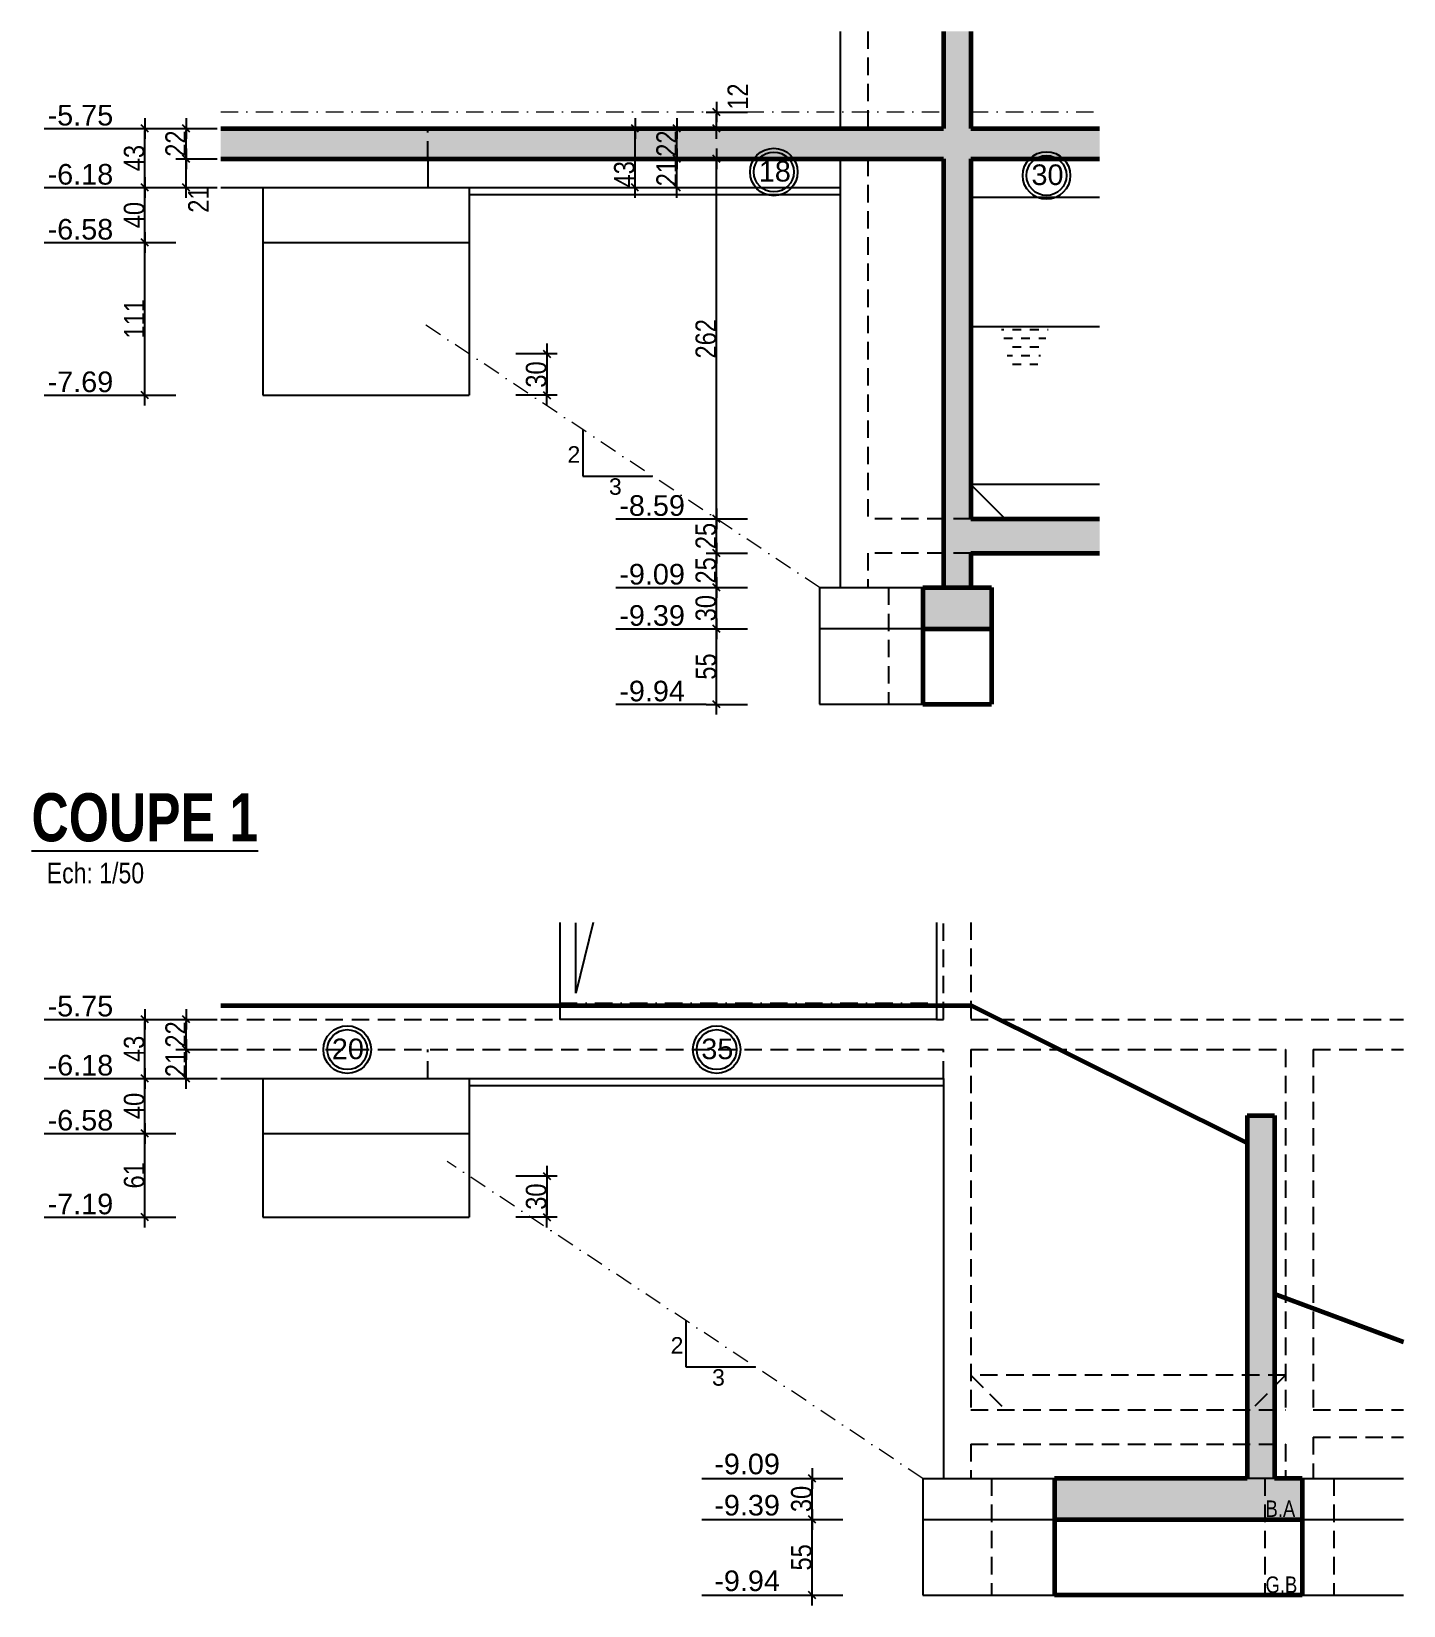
# Model space of a CAD drawing. Header units: centimetres. Extents: x 16433 to 114398, y -50094 to -12305.
# Drawn here: x 32351 to 33349, y -38707 to -37562 of the extents above; entities that cross this region are included whole.
import ezdxf
from ezdxf.enums import TextEntityAlignment as Align

# ---------------------------------------------------------------- set-up
doc = ezdxf.new("R2010")
doc.units = ezdxf.units.CM
doc.header["$LTSCALE"] = 0.5
doc.linetypes.add('CACHEX2', pattern=[19.05, 12.7, -6.35])
doc.linetypes.add('TIRETPTX2', pattern=[50.8, 25.4, -12.7, 0, -12.7])
doc.layers.get('DEFPOINTS').update_dxf_attribs({"linetype": 'CONTINUOUS'})
for name, color, linetype in [('01_cote_gen', 4, 'CONTINUOUS'), ('01_linteaux', 2, 'CONTINUOUS'), ('01_poch_murs', 253, 'CONTINUOUS'), ('01_texte', 230, 'CONTINUOUS'), ('AA_COTES', 2, 'CONTINUOUS')]:
    doc.layers.add(name, color=color, linetype=linetype)
doc.layers.add('01_murs_coup', color=5, linetype='CONTINUOUS', lineweight=60)
doc.layers.add('01_tram_axes', color=2, linetype='TIRETPTX2', lineweight=9)
doc.styles.add('ARIAL', font='arial.ttf')
doc.styles.add('impact', font='impact.ttf')
doc.styles.add('MATTE_TXT', font='arial.ttf')
doc.styles.add('STYLE2', font='ARIALN.TTF')
doc.dimstyles.new('JB50', dxfattribs={"dimscale": 0.1, "dimtxt": 150, "dimasz": 15, "dimexe": 0.1, "dimexo": 0.1, "dimgap": 0.09, "dimtad": 1, "dimdec": 1, "dimdsep": 46, "dimtxsty": 'STYLE2', "dimblk1": 'BOND_G', "dimblk2": 'BOND_D', "dimsah": 1, "dimcen": 1.5, "dimdle": 0.01, "dimse1": 1, "dimse2": 1, "dimclrd": 4, "dimclre": 2, "dimclrt": 6, "dimazin": 2, "dimtfac": 2.333333, "dimtdec": 1, "dimtix": 1, "dimtmove": 2, "dimatfit": 3, "dimldrblk": 'BOND_G', "dimfxl": 1, "dimtolj": 1, "dimtzin": 0, "dimarcsym": 0})

# ---------------------------------------------------------------- blocks, each defined once
blk = doc.blocks.new('BOND_G')
at = {"layer": 'AA_COTES', "color": 0}
for p, q in [((0, -5), (0, 15)), ((5, 0), (-5, 0)), ((1.77, 1.77), (-1.77, -1.77))]:
    blk.add_line(p, q, dxfattribs=at)
blk = doc.blocks.new('BOND_D')
at = {"layer": 'AA_COTES', "color": 0}
for p, q in [((5, 0), (-5, 0)), ((-1.77, -1.77), (1.77, 1.77)), ((0, 5), (0, -15))]:
    blk.add_line(p, q, dxfattribs=at)
blk = doc.blocks.new('*D3997')
at = {"layer": '01_cote_gen', "color": 4, "lineweight": -2, "transparency": 16777216}
blk.add_line((32918.4, -38698.2), (32918.4, -38646.2), dxfattribs=at)
at = {"layer": 'DEFPOINTS', "color": 0}
for p in [(32918.4, -38644.7), (33163.8, -38644.7), (33163.8, -38699.7)]:
    blk.add_point(p, dxfattribs=at)
at = {"layer": '01_cote_gen', "color": 4, "lineweight": -2, "transparency": 16777216, "xscale": 1.5, "yscale": 1.5, "zscale": 1.5}
for name, p, rotation in [('BOND_D', (32918.4, -38644.7), 90), ('BOND_G', (32918.4, -38699.7), 270)]:
    blk.add_blockref(name, p, dxfattribs=dict(at, rotation=rotation))
at = {"layer": '01_cote_gen', "color": 6, "transparency": 16777216, "insert": (32910.7, -38672.2), "char_height": 15, "attachment_point": 5, "rotation": 90, "style": 'STYLE2'}
blk.add_mtext('\\A1;55', dxfattribs=at)
blk = doc.blocks.new('*D3998')
at = {"layer": '01_cote_gen', "color": 4, "lineweight": -2, "transparency": 16777216}
blk.add_line((32918.4, -38643.2), (32918.4, -38616.2), dxfattribs=at)
at = {"layer": 'DEFPOINTS', "color": 0}
for p in [(32918.4, -38614.7), (33048.9, -38614.7), (32940.9, -38644.7)]:
    blk.add_point(p, dxfattribs=at)
at = {"layer": '01_cote_gen', "color": 4, "lineweight": -2, "transparency": 16777216, "xscale": 1.5, "yscale": 1.5, "zscale": 1.5}
for name, p, rotation in [('BOND_D', (32918.4, -38614.7), 90), ('BOND_G', (32918.4, -38644.7), 270)]:
    blk.add_blockref(name, p, dxfattribs=dict(at, rotation=rotation))
at = {"layer": '01_cote_gen', "color": 6, "transparency": 16777216, "insert": (32910.7, -38629.7), "char_height": 15, "attachment_point": 5, "rotation": 90, "style": 'STYLE2'}
blk.add_mtext('\\A1;30', dxfattribs=at)
blk = doc.blocks.new('*D3999')
at = {"layer": '01_cote_gen', "color": 4, "lineweight": -2, "transparency": 16777216}
blk.add_line((32463, -38301.2), (32463, -38282.2), dxfattribs=at)
at = {"layer": 'DEFPOINTS', "color": 0}
for p in [(32463, -38280.7), (32488.2, -38280.7), (32488.2, -38302.7)]:
    blk.add_point(p, dxfattribs=at)
at = {"layer": '01_cote_gen', "color": 4, "lineweight": -2, "transparency": 16777216, "xscale": 1.5, "yscale": 1.5, "zscale": 1.5}
for name, p, rotation in [('BOND_D', (32463, -38280.7), 90), ('BOND_G', (32463, -38302.7), 270)]:
    blk.add_blockref(name, p, dxfattribs=dict(at, rotation=rotation))
at = {"layer": '01_cote_gen', "color": 6, "transparency": 16777216, "insert": (32455.4, -38291.7), "char_height": 15, "attachment_point": 5, "rotation": 90, "style": 'STYLE2'}
blk.add_mtext('\\A1;22', dxfattribs=at)
blk = doc.blocks.new('*D4000')
at = {"layer": '01_cote_gen', "color": 4, "lineweight": -2, "transparency": 16777216}
blk.add_line((32463, -38322.2), (32463, -38304.2), dxfattribs=at)
at = {"layer": 'DEFPOINTS', "color": 0}
for p in [(32463, -38302.7), (32494.7, -38302.7), (32494.7, -38323.7)]:
    blk.add_point(p, dxfattribs=at)
at = {"layer": '01_cote_gen', "color": 4, "lineweight": -2, "transparency": 16777216, "xscale": 1.5, "yscale": 1.5, "zscale": 1.5}
for name, p, rotation in [('BOND_D', (32463, -38302.7), 90), ('BOND_G', (32463, -38323.7), 270)]:
    blk.add_blockref(name, p, dxfattribs=dict(at, rotation=rotation))
at = {"layer": '01_cote_gen', "color": 6, "transparency": 16777216, "insert": (32455.4, -38313.2), "char_height": 15, "attachment_point": 5, "rotation": 90, "style": 'STYLE2'}
blk.add_mtext('\\A1;21', dxfattribs=at)
blk = doc.blocks.new('*D4001')
at = {"layer": '01_cote_gen', "color": 4, "lineweight": -2, "transparency": 16777216}
blk.add_line((32433, -38322.2), (32433, -38282.2), dxfattribs=at)
at = {"layer": 'DEFPOINTS', "color": 0}
for p in [(32433, -38280.7), (32508.4, -38280.7), (32503.6, -38323.7)]:
    blk.add_point(p, dxfattribs=at)
at = {"layer": '01_cote_gen', "color": 4, "lineweight": -2, "transparency": 16777216, "xscale": 1.5, "yscale": 1.5, "zscale": 1.5}
for name, p, rotation in [('BOND_D', (32433, -38280.7), 90), ('BOND_G', (32433, -38323.7), 270)]:
    blk.add_blockref(name, p, dxfattribs=dict(at, rotation=rotation))
at = {"layer": '01_cote_gen', "color": 6, "transparency": 16777216, "insert": (32425.3, -38302.2), "char_height": 15, "attachment_point": 5, "rotation": 90, "style": 'STYLE2'}
blk.add_mtext('\\A1;43', dxfattribs=at)
blk = doc.blocks.new('*D4002')
at = {"layer": '01_cote_gen', "color": 4, "lineweight": -2, "transparency": 16777216}
blk.add_line((32433, -38362.2), (32433, -38325.2), dxfattribs=at)
at = {"layer": 'DEFPOINTS', "color": 0}
for p in [(32433, -38323.7), (32540.1, -38323.7), (32531.1, -38363.7)]:
    blk.add_point(p, dxfattribs=at)
at = {"layer": '01_cote_gen', "color": 4, "lineweight": -2, "transparency": 16777216, "xscale": 1.5, "yscale": 1.5, "zscale": 1.5}
for name, p, rotation in [('BOND_D', (32433, -38323.7), 90), ('BOND_G', (32433, -38363.7), 270)]:
    blk.add_blockref(name, p, dxfattribs=dict(at, rotation=rotation))
at = {"layer": '01_cote_gen', "color": 6, "transparency": 16777216, "insert": (32425.3, -38343.7), "char_height": 15, "attachment_point": 5, "rotation": 90, "style": 'STYLE2'}
blk.add_mtext('\\A1;40', dxfattribs=at)
blk = doc.blocks.new('*D4003')
at = {"layer": '01_cote_gen', "color": 4, "lineweight": -2, "transparency": 16777216}
blk.add_line((32463, -37653), (32463, -37634), dxfattribs=at)
at = {"layer": 'DEFPOINTS', "color": 0}
for p in [(32463, -37632.5), (32488.2, -37632.5), (32488.2, -37654.5)]:
    blk.add_point(p, dxfattribs=at)
at = {"layer": '01_cote_gen', "color": 4, "lineweight": -2, "transparency": 16777216, "xscale": 1.5, "yscale": 1.5, "zscale": 1.5}
for name, p, rotation in [('BOND_D', (32463, -37632.5), 90), ('BOND_G', (32463, -37654.5), 270)]:
    blk.add_blockref(name, p, dxfattribs=dict(at, rotation=rotation))
at = {"layer": '01_cote_gen', "color": 6, "transparency": 16777216, "insert": (32455.4, -37643.5), "char_height": 15, "attachment_point": 5, "rotation": 90, "style": 'STYLE2'}
blk.add_mtext('\\A1;22', dxfattribs=at)
blk = doc.blocks.new('*D4004')
at = {"layer": '01_cote_gen', "color": 4, "lineweight": -2, "transparency": 16777216}
blk.add_line((32463, -37674), (32463, -37656), dxfattribs=at)
at = {"layer": 'DEFPOINTS', "color": 0}
for p in [(32463, -37654.5), (32494.7, -37654.5), (32494.7, -37675.5)]:
    blk.add_point(p, dxfattribs=at)
at = {"layer": '01_cote_gen', "color": 4, "lineweight": -2, "transparency": 16777216, "xscale": 1.5, "yscale": 1.5, "zscale": 1.5}
for name, p, rotation in [('BOND_D', (32463, -37654.5), 90), ('BOND_G', (32463, -37675.5), 270)]:
    blk.add_blockref(name, p, dxfattribs=dict(at, rotation=rotation))
at = {"layer": '01_cote_gen', "color": 6, "transparency": 16777216, "insert": (32472, -37684.2), "char_height": 15, "attachment_point": 5, "rotation": 90, "style": 'STYLE2'}
blk.add_mtext('\\A1;21', dxfattribs=at)
blk = doc.blocks.new('*D4005')
at = {"layer": '01_cote_gen', "color": 4, "lineweight": -2, "transparency": 16777216}
blk.add_line((32433, -37674), (32433, -37634), dxfattribs=at)
at = {"layer": 'DEFPOINTS', "color": 0}
for p in [(32433, -37632.5), (32508.4, -37632.5), (32503.6, -37675.5)]:
    blk.add_point(p, dxfattribs=at)
at = {"layer": '01_cote_gen', "color": 4, "lineweight": -2, "transparency": 16777216, "xscale": 1.5, "yscale": 1.5, "zscale": 1.5}
for name, p, rotation in [('BOND_D', (32433, -37632.5), 90), ('BOND_G', (32433, -37675.5), 270)]:
    blk.add_blockref(name, p, dxfattribs=dict(at, rotation=rotation))
at = {"layer": '01_cote_gen', "color": 6, "transparency": 16777216, "insert": (32425.3, -37654), "char_height": 15, "attachment_point": 5, "rotation": 90, "style": 'STYLE2'}
blk.add_mtext('\\A1;43', dxfattribs=at)
blk = doc.blocks.new('*D4006')
at = {"layer": '01_cote_gen', "color": 4, "lineweight": -2, "transparency": 16777216}
blk.add_line((32433, -37714), (32433, -37677), dxfattribs=at)
at = {"layer": 'DEFPOINTS', "color": 0}
for p in [(32433, -37675.5), (32540.1, -37675.5), (32531.1, -37715.5)]:
    blk.add_point(p, dxfattribs=at)
at = {"layer": '01_cote_gen', "color": 4, "lineweight": -2, "transparency": 16777216, "xscale": 1.5, "yscale": 1.5, "zscale": 1.5}
for name, p, rotation in [('BOND_D', (32433, -37675.5), 90), ('BOND_G', (32433, -37715.5), 270)]:
    blk.add_blockref(name, p, dxfattribs=dict(at, rotation=rotation))
at = {"layer": '01_cote_gen', "color": 6, "transparency": 16777216, "insert": (32425.3, -37695.5), "char_height": 15, "attachment_point": 5, "rotation": 90, "style": 'STYLE2'}
blk.add_mtext('\\A1;40', dxfattribs=at)
blk = doc.blocks.new('*D4007')
at = {"layer": '01_cote_gen', "color": 4, "lineweight": -2, "transparency": 16777216}
blk.add_line((32848.9, -37965), (32848.9, -37943), dxfattribs=at)
at = {"layer": 'DEFPOINTS', "color": 0}
for p in [(32848.9, -37941.5), (32871.4, -37941.5), (32871.4, -37966.5)]:
    blk.add_point(p, dxfattribs=at)
at = {"layer": '01_cote_gen', "color": 4, "lineweight": -2, "transparency": 16777216, "xscale": 1.5, "yscale": 1.5, "zscale": 1.5}
for name, p, rotation in [('BOND_D', (32848.9, -37941.5), 90), ('BOND_G', (32848.9, -37966.5), 270)]:
    blk.add_blockref(name, p, dxfattribs=dict(at, rotation=rotation))
at = {"layer": '01_cote_gen', "color": 6, "transparency": 16777216, "insert": (32841.2, -37954), "char_height": 15, "attachment_point": 5, "rotation": 90, "style": 'STYLE2'}
blk.add_mtext('\\A1;25', dxfattribs=at)
blk = doc.blocks.new('*D4008')
at = {"layer": '01_cote_gen', "color": 4, "lineweight": -2, "transparency": 16777216}
blk.add_line((32848.9, -37940), (32848.9, -37918), dxfattribs=at)
at = {"layer": 'DEFPOINTS', "color": 0}
for p in [(32848.9, -37916.5), (32863, -37916.5), (32863, -37941.5)]:
    blk.add_point(p, dxfattribs=at)
at = {"layer": '01_cote_gen', "color": 4, "lineweight": -2, "transparency": 16777216, "xscale": 1.5, "yscale": 1.5, "zscale": 1.5}
for name, p, rotation in [('BOND_D', (32848.9, -37916.5), 90), ('BOND_G', (32848.9, -37941.5), 270)]:
    blk.add_blockref(name, p, dxfattribs=dict(at, rotation=rotation))
at = {"layer": '01_cote_gen', "color": 6, "transparency": 16777216, "insert": (32841.2, -37929), "char_height": 15, "attachment_point": 5, "rotation": 90, "style": 'STYLE2'}
blk.add_mtext('\\A1;25', dxfattribs=at)
blk = doc.blocks.new('*D4009')
at = {"layer": '01_cote_gen', "color": 4, "lineweight": -2, "transparency": 16777216}
blk.add_line((32848.9, -37915), (32848.9, -37656), dxfattribs=at)
at = {"layer": 'DEFPOINTS', "color": 0}
for p in [(32848.9, -37654.5), (32976.4, -37654.5), (32871.4, -37916.5)]:
    blk.add_point(p, dxfattribs=at)
at = {"layer": '01_cote_gen', "color": 4, "lineweight": -2, "transparency": 16777216, "xscale": 1.5, "yscale": 1.5, "zscale": 1.5}
for name, p, rotation in [('BOND_D', (32848.9, -37654.5), 90), ('BOND_G', (32848.9, -37916.5), 270)]:
    blk.add_blockref(name, p, dxfattribs=dict(at, rotation=rotation))
at = {"layer": '01_cote_gen', "color": 6, "transparency": 16777216, "insert": (32841.2, -37785.5), "char_height": 15, "attachment_point": 5, "rotation": 90, "style": 'STYLE2'}
blk.add_mtext('\\A1;262', dxfattribs=at)
blk = doc.blocks.new('*D4010')
at = {"layer": '01_cote_gen', "color": 4, "lineweight": -2, "transparency": 16777216}
blk.add_line((32848.9, -37631), (32848.9, -37622), dxfattribs=at)
at = {"layer": 'DEFPOINTS', "color": 0}
for p in [(32848.9, -37620.5), (32874.5, -37620.5), (32871.4, -37632.5)]:
    blk.add_point(p, dxfattribs=at)
at = {"layer": '01_cote_gen', "color": 4, "lineweight": -2, "transparency": 16777216, "xscale": 1.5, "yscale": 1.5, "zscale": 1.5}
for name, p, rotation in [('BOND_D', (32848.9, -37620.5), 90), ('BOND_G', (32848.9, -37632.5), 270)]:
    blk.add_blockref(name, p, dxfattribs=dict(at, rotation=rotation))
at = {"layer": '01_cote_gen', "color": 6, "transparency": 16777216, "insert": (32864.4, -37609.3), "char_height": 15, "attachment_point": 5, "rotation": 90, "style": 'STYLE2'}
blk.add_mtext('\\A1;12', dxfattribs=at)
blk = doc.blocks.new('*D4011')
at = {"layer": '01_cote_gen', "color": 4, "lineweight": -2, "transparency": 16777216}
blk.add_line((32789.6, -37674), (32789.6, -37634), dxfattribs=at)
at = {"layer": 'DEFPOINTS', "color": 0}
for p in [(32789.6, -37632.5), (32792.2, -37632.5), (32792.2, -37675.5)]:
    blk.add_point(p, dxfattribs=at)
at = {"layer": '01_cote_gen', "color": 4, "lineweight": -2, "transparency": 16777216, "xscale": 1.5, "yscale": 1.5, "zscale": 1.5}
for name, p, rotation in [('BOND_D', (32789.6, -37632.5), 90), ('BOND_G', (32789.6, -37675.5), 270)]:
    blk.add_blockref(name, p, dxfattribs=dict(at, rotation=rotation))
at = {"layer": '01_cote_gen', "color": 6, "transparency": 16777216, "insert": (32781.9, -37665.8), "char_height": 15, "attachment_point": 5, "rotation": 90, "style": 'STYLE2'}
blk.add_mtext('\\A1;43', dxfattribs=at)
blk = doc.blocks.new('*D4012')
at = {"layer": '01_cote_gen', "color": 4, "lineweight": -2, "transparency": 16777216}
blk.add_line((32820.1, -37674), (32820.1, -37656), dxfattribs=at)
at = {"layer": 'DEFPOINTS', "color": 0}
for p in [(32820.1, -37654.5), (32841.6, -37654.5), (32841.6, -37675.5)]:
    blk.add_point(p, dxfattribs=at)
at = {"layer": '01_cote_gen', "color": 4, "lineweight": -2, "transparency": 16777216, "xscale": 1.5, "yscale": 1.5, "zscale": 1.5}
for name, p, rotation in [('BOND_D', (32820.1, -37654.5), 90), ('BOND_G', (32820.1, -37675.5), 270)]:
    blk.add_blockref(name, p, dxfattribs=dict(at, rotation=rotation))
at = {"layer": '01_cote_gen', "color": 6, "transparency": 16777216, "insert": (32812.6, -37665), "char_height": 15, "attachment_point": 5, "rotation": 90, "style": 'STYLE2'}
blk.add_mtext('\\A1;21', dxfattribs=at)
blk = doc.blocks.new('*D4013')
at = {"layer": '01_cote_gen', "color": 4, "lineweight": -2, "transparency": 16777216}
blk.add_line((32820.1, -37653), (32820.1, -37634), dxfattribs=at)
at = {"layer": 'DEFPOINTS', "color": 0}
for p in [(32820.1, -37632.5), (32827.6, -37632.5), (32827.6, -37654.5)]:
    blk.add_point(p, dxfattribs=at)
at = {"layer": '01_cote_gen', "color": 4, "lineweight": -2, "transparency": 16777216, "xscale": 1.5, "yscale": 1.5, "zscale": 1.5}
for name, p, rotation in [('BOND_D', (32820.1, -37632.5), 90), ('BOND_G', (32820.1, -37654.5), 270)]:
    blk.add_blockref(name, p, dxfattribs=dict(at, rotation=rotation))
at = {"layer": '01_cote_gen', "color": 6, "transparency": 16777216, "insert": (32812.6, -37643.5), "char_height": 15, "attachment_point": 5, "rotation": 90, "style": 'STYLE2'}
blk.add_mtext('\\A1;22', dxfattribs=at)
blk = doc.blocks.new('*D4014')
at = {"layer": '01_cote_gen', "color": 4, "lineweight": -2, "transparency": 16777216}
blk.add_line((32848.9, -38050), (32848.9, -37998), dxfattribs=at)
at = {"layer": 'DEFPOINTS', "color": 0}
for p in [(32848.9, -37996.5), (32864.9, -37996.5), (32864.9, -38051.5)]:
    blk.add_point(p, dxfattribs=at)
at = {"layer": '01_cote_gen', "color": 4, "lineweight": -2, "transparency": 16777216, "xscale": 1.5, "yscale": 1.5, "zscale": 1.5}
for name, p, rotation in [('BOND_D', (32848.9, -37996.5), 90), ('BOND_G', (32848.9, -38051.5), 270)]:
    blk.add_blockref(name, p, dxfattribs=dict(at, rotation=rotation))
at = {"layer": '01_cote_gen', "color": 6, "transparency": 16777216, "insert": (32841.3, -38024), "char_height": 15, "attachment_point": 5, "rotation": 90, "style": 'STYLE2'}
blk.add_mtext('\\A1;55', dxfattribs=at)
blk = doc.blocks.new('*D4015')
at = {"layer": '01_cote_gen', "color": 4, "lineweight": -2, "transparency": 16777216}
blk.add_line((32848.9, -37995), (32848.9, -37968), dxfattribs=at)
at = {"layer": 'DEFPOINTS', "color": 0}
for p in [(32848.9, -37966.5), (32871.4, -37966.5), (32871.4, -37996.5)]:
    blk.add_point(p, dxfattribs=at)
at = {"layer": '01_cote_gen', "color": 4, "lineweight": -2, "transparency": 16777216, "xscale": 1.5, "yscale": 1.5, "zscale": 1.5}
for name, p, rotation in [('BOND_D', (32848.9, -37966.5), 90), ('BOND_G', (32848.9, -37996.5), 270)]:
    blk.add_blockref(name, p, dxfattribs=dict(at, rotation=rotation))
at = {"layer": '01_cote_gen', "color": 6, "transparency": 16777216, "insert": (32841.2, -37981.5), "char_height": 15, "attachment_point": 5, "rotation": 90, "style": 'STYLE2'}
blk.add_mtext('\\A1;30', dxfattribs=at)
blk = doc.blocks.new('*D4023')
at = {"layer": '01_cote_gen', "color": 4, "lineweight": -2, "transparency": 16777216}
blk.add_line((32433, -37825), (32433, -37717), dxfattribs=at)
at = {"layer": 'DEFPOINTS', "color": 0}
for p in [(32433, -37715.5), (32455.5, -37715.5), (32488.2, -37826.5)]:
    blk.add_point(p, dxfattribs=at)
at = {"layer": '01_cote_gen', "color": 4, "lineweight": -2, "transparency": 16777216, "xscale": 1.5, "yscale": 1.5, "zscale": 1.5}
for name, p, rotation in [('BOND_D', (32433, -37715.5), 90), ('BOND_G', (32433, -37826.5), 270)]:
    blk.add_blockref(name, p, dxfattribs=dict(at, rotation=rotation))
at = {"layer": '01_cote_gen', "color": 6, "transparency": 16777216, "insert": (32425.4, -37771), "char_height": 15, "attachment_point": 5, "rotation": 90, "style": 'STYLE2'}
blk.add_mtext('\\A1;111', dxfattribs=at)
blk = doc.blocks.new('*D4024')
at = {"layer": '01_cote_gen', "color": 4, "lineweight": -2, "transparency": 16777216}
blk.add_line((32725.5, -37798), (32725.5, -37825), dxfattribs=at)
at = {"layer": 'DEFPOINTS', "color": 0}
for p in [(32668.9, -37796.5), (32668.9, -37826.5), (32725.5, -37826.5)]:
    blk.add_point(p, dxfattribs=at)
at = {"layer": '01_cote_gen', "color": 4, "lineweight": -2, "transparency": 16777216, "xscale": 1.5, "yscale": 1.5, "zscale": 1.5}
for name, p, rotation in [('BOND_G', (32725.5, -37796.5), 90), ('BOND_D', (32725.5, -37826.5), 270)]:
    blk.add_blockref(name, p, dxfattribs=dict(at, rotation=rotation))
at = {"layer": '01_cote_gen', "color": 6, "transparency": 16777216, "insert": (32717.8, -37811.5), "char_height": 15, "attachment_point": 5, "rotation": 90, "style": 'STYLE2'}
blk.add_mtext('\\A1;30', dxfattribs=at)
blk = doc.blocks.new('*D4025')
at = {"layer": '01_cote_gen', "color": 4, "lineweight": -2, "transparency": 16777216}
blk.add_line((32725.5, -38396.2), (32725.5, -38423.2), dxfattribs=at)
at = {"layer": 'DEFPOINTS', "color": 0}
for p in [(32668.9, -38394.7), (32668.9, -38424.7), (32725.5, -38424.7)]:
    blk.add_point(p, dxfattribs=at)
at = {"layer": '01_cote_gen', "color": 4, "lineweight": -2, "transparency": 16777216, "xscale": 1.5, "yscale": 1.5, "zscale": 1.5}
for name, p, rotation in [('BOND_G', (32725.5, -38394.7), 90), ('BOND_D', (32725.5, -38424.7), 270)]:
    blk.add_blockref(name, p, dxfattribs=dict(at, rotation=rotation))
at = {"layer": '01_cote_gen', "color": 6, "transparency": 16777216, "insert": (32717.8, -38409.7), "char_height": 15, "attachment_point": 5, "rotation": 90, "style": 'STYLE2'}
blk.add_mtext('\\A1;30', dxfattribs=at)
blk = doc.blocks.new('*D4026')
at = {"layer": '01_cote_gen', "color": 4, "lineweight": -2, "transparency": 16777216}
blk.add_line((32433, -38423.2), (32433, -38365.2), dxfattribs=at)
at = {"layer": 'DEFPOINTS', "color": 0}
for p in [(32433, -38363.7), (32518.9, -38363.7), (32518.9, -38424.7)]:
    blk.add_point(p, dxfattribs=at)
at = {"layer": '01_cote_gen', "color": 4, "lineweight": -2, "transparency": 16777216, "xscale": 1.5, "yscale": 1.5, "zscale": 1.5}
for name, p, rotation in [('BOND_D', (32433, -38363.7), 90), ('BOND_G', (32433, -38424.7), 270)]:
    blk.add_blockref(name, p, dxfattribs=dict(at, rotation=rotation))
at = {"layer": '01_cote_gen', "color": 6, "transparency": 16777216, "insert": (32425.3, -38394.2), "char_height": 15, "attachment_point": 5, "rotation": 90, "style": 'STYLE2'}
blk.add_mtext('\\A1;61', dxfattribs=at)

msp = doc.modelspace()

# ---------------------------------------------------------------- hatches: boundary and pattern name
at = {"layer": '01_linteaux'}
h = msp.add_hatch(dxfattribs=at)
h.set_pattern_fill('DASH', color=256, scale=2)
h.set_pattern_definition([(0, (-5384.995, -20513.0265), (6.35, 6.35), [6.35, -6.35])])
h.paths.add_polyline_path([(33090.921, -37776.47), (33055.833, -37776.47), (33061.682, -37804.612), (33082.524, -37804.612)])
at = {"layer": '01_poch_murs', "ltscale": 2}
h = msp.add_hatch(color=256, dxfattribs=at)
h.dxf.hatch_style = 1
h.paths.add_polyline_path([(33048.944, -37966.47), (32998.944, -37966.47), (32998.944, -37996.47), (33048.944, -37996.47)])
h.paths.add_polyline_path([(33127.588, -37941.47), (33127.588, -37632.47), (33033.944, -37632.47), (33033.944, -37561.893), (33013.944, -37561.893), (33013.944, -37632.47), (32488.231, -37632.47), (32488.231, -37654.47), (33013.944, -37654.47), (33013.944, -37966.47), (33033.944, -37966.47), (33033.944, -37941.47)])
h.paths.add_polyline_path([(33127.588, -37916.47), (33127.588, -37654.47), (33033.944, -37654.47), (33033.944, -37916.47)])
h = msp.add_hatch(color=256, dxfattribs=at)
h.dxf.hatch_style = 1
h.paths.add_polyline_path([(33274.911, -38614.726), (33254.911, -38614.726), (33254.911, -38350.726), (33234.911, -38350.726), (33234.911, -38614.726), (33094.911, -38614.726), (33094.911, -38644.726), (33274.911, -38644.726)])

# ---------------------------------------------------------------- linework, layer by layer
at = {"layer": '01_linteaux'}
for p, q in [((32938.911, -37561.893), (32938.911, -37632.47)), ((32638.911, -37654.47), (32638.911, -37675.47)), ((32938.911, -37654.47), (32938.911, -37966.47)), ((32488.231, -37675.47), (32518.911, -37675.47)), ((32518.911, -37675.47), (32518.911, -37826.47)), ((32518.911, -37675.47), (32668.911, -37675.47)), ((32668.911, -37675.47), (32938.911, -37675.47)), ((32668.911, -37675.47), (32668.911, -37715.47)), ((32668.911, -37680.47), (32938.911, -37680.47)), ((33033.944, -37682.47), (33127.588, -37682.47)), ((32518.911, -37715.47), (32668.911, -37715.47)), ((32668.911, -37715.47), (32668.911, -37826.47)), ((33033.944, -37776.47), (33127.588, -37776.47)), ((33082.524, -37804.612), (33082.524, -37804.612)), ((32518.911, -37826.47), (32668.911, -37826.47)), ((33033.944, -37891.47), (33058.944, -37916.47)), ((33127.588, -37891.47), (33033.944, -37891.47)), ((32923.911, -37966.47), (32923.911, -38051.47)), ((32923.911, -37966.47), (32998.944, -37966.47)), ((32998.944, -37996.47), (32923.911, -37996.47)), ((32923.911, -38051.47), (32998.944, -38051.47)), ((32734.911, -38210.149), (32734.911, -38280.726)), ((33008.911, -38210.149), (33008.911, -38280.726)), ((33008.911, -38280.726), (32734.911, -38280.726)), ((32488.231, -38323.726), (32518.911, -38323.726)), ((32518.911, -38323.726), (32518.911, -38424.703)), ((32518.911, -38323.726), (32668.911, -38323.726)), ((32668.911, -38323.726), (33013.944, -38323.726)), ((32668.911, -38323.726), (32668.911, -38424.703)), ((32668.911, -38328.726), (33013.944, -38328.726)), ((33013.944, -38323.726), (33013.944, -38614.726)), ((32518.911, -38363.726), (32668.911, -38363.726)), ((32518.911, -38424.703), (32668.911, -38424.703)), ((32998.944, -38614.726), (33048.944, -38614.726)), ((32998.944, -38614.726), (32998.944, -38699.726)), ((33048.944, -38614.726), (33094.911, -38614.726)), ((33254.911, -38614.726), (33234.911, -38614.726)), ((33274.911, -38614.726), (33297.911, -38614.726)), ((33297.911, -38614.726), (33348.707, -38614.726)), ((32998.944, -38644.726), (33048.944, -38644.726)), ((33048.944, -38644.726), (33094.911, -38644.726)), ((33274.911, -38644.726), (33297.911, -38644.726)), ((33297.911, -38644.726), (33348.707, -38644.726)), ((32998.944, -38699.726), (33048.944, -38699.726)), ((33048.944, -38699.726), (33094.911, -38699.726)), ((33274.911, -38699.726), (33297.911, -38699.726)), ((33297.911, -38699.726), (33348.707, -38699.726))]:
    msp.add_line(p, q, dxfattribs=at)
at = {"layer": '01_linteaux', "linetype": 'CACHEX2', "ltscale": 2}
for p, q in [((32958.911, -37561.893), (32958.911, -37632.47)), ((32638.911, -37654.47), (32638.911, -37632.47)), ((32958.911, -37654.47), (32958.911, -37916.47)), ((33033.944, -37916.47), (32958.911, -37916.47)), ((32958.911, -37941.47), (32958.911, -37966.47)), ((33033.944, -37941.47), (32958.911, -37941.47)), ((32973.911, -37966.47), (32973.911, -38051.47)), ((33013.944, -38280.726), (33013.944, -38210.149)), ((33033.944, -38210.149), (33033.944, -38280.726)), ((32488.231, -38280.726), (32734.911, -38280.726)), ((33008.911, -38280.726), (33013.944, -38280.726)), ((33033.944, -38280.726), (33348.707, -38280.726)), ((32488.231, -38302.726), (33013.944, -38302.726)), ((32638.911, -38323.726), (32638.911, -38302.726)), ((33013.944, -38323.726), (33013.944, -38302.726)), ((33033.944, -38302.726), (33262.911, -38302.726)), ((33033.944, -38302.726), (33033.944, -38564.726)), ((33262.911, -38302.726), (33262.911, -38564.726)), ((33282.911, -38302.726), (33348.707, -38302.726)), ((33282.911, -38302.726), (33282.911, -38564.726)), ((33033.944, -38539.726), (33058.944, -38564.726)), ((33262.911, -38539.726), (33033.944, -38539.726)), ((33262.911, -38539.726), (33237.911, -38564.726)), ((33033.944, -38564.726), (33262.911, -38564.726)), ((33282.911, -38564.726), (33348.707, -38564.726)), ((33282.911, -38584.726), (33348.707, -38584.726)), ((33282.911, -38584.726), (33282.911, -38614.726)), ((33033.944, -38589.726), (33262.911, -38589.726)), ((33033.944, -38589.726), (33033.944, -38614.726)), ((33262.911, -38589.726), (33262.911, -38614.726)), ((33048.944, -38614.726), (33048.944, -38699.726)), ((33247.911, -38614.726), (33247.911, -38699.726)), ((33297.911, -38614.726), (33297.911, -38699.726))]:
    msp.add_line(p, q, dxfattribs=at)
at = {"layer": '01_murs_coup'}
for p, q in [((33013.944, -37561.893), (33013.944, -37632.47)), ((33033.944, -37561.893), (33033.944, -37632.47)), ((32488.231, -37632.47), (33013.944, -37632.47)), ((33033.944, -37632.47), (33127.588, -37632.47)), ((32488.231, -37654.47), (33013.944, -37654.47)), ((33013.944, -37654.47), (33013.944, -37966.47)), ((33033.944, -37654.47), (33127.588, -37654.47)), ((33033.944, -37654.47), (33033.944, -37916.47)), ((33033.944, -37916.47), (33127.588, -37916.47)), ((33033.944, -37941.47), (33127.588, -37941.47)), ((33033.944, -37941.47), (33033.944, -37966.47)), ((32998.944, -37966.47), (33048.944, -37966.47)), ((32998.944, -37966.47), (32998.944, -38051.47)), ((33048.944, -37966.47), (33048.944, -38051.47)), ((32998.944, -37996.47), (33048.944, -37996.47)), ((32998.944, -38051.47), (33048.944, -38051.47)), ((32488.231, -38270.726), (33033.944, -38270.726)), ((33234.911, -38370.726), (33033.944, -38270.726)), ((33234.911, -38350.726), (33254.911, -38350.726)), ((33234.911, -38350.726), (33234.911, -38614.726)), ((33254.911, -38350.726), (33254.911, -38614.726)), ((33348.707, -38515.527), (33254.911, -38480.726)), ((33094.911, -38614.726), (33094.911, -38644.726)), ((33234.911, -38614.726), (33094.911, -38614.726)), ((33274.911, -38614.726), (33254.911, -38614.726)), ((33274.911, -38614.726), (33274.911, -38644.726)), ((33094.911, -38644.726), (33274.911, -38644.726)), ((33094.911, -38644.726), (33094.911, -38699.726)), ((33274.911, -38644.726), (33274.911, -38699.726)), ((33274.911, -38699.726), (33094.911, -38699.726))]:
    msp.add_line(p, q, dxfattribs=at)
at = {"layer": '01_poch_murs'}
for p, q in [((32759.221, -38210.149), (32746.443, -38261.764)), ((32746.443, -38261.764), (32746.443, -38210.397))]:
    msp.add_line(p, q, dxfattribs=at)
msp.add_solid([(32746.443, -38261.764), (32746.443, -38210.397), (32759.221, -38210.149), (32746.443, -38261.764)], dxfattribs=at)
at = {"layer": '01_texte'}
for p, q in [((32359.695, -37632.47), (32425.466, -37632.47)), ((32359.695, -37675.47), (32425.466, -37675.47)), ((32359.695, -37715.47), (32425.466, -37715.47)), ((32359.695, -37826.47), (32425.466, -37826.47)), ((32751.551, -37851.563), (32751.551, -37885.402)), ((32751.551, -37885.402), (32802.308, -37885.402)), ((32775.625, -37916.47), (32841.395, -37916.47)), ((32775.625, -37966.47), (32841.395, -37966.47)), ((32775.625, -37996.47), (32841.395, -37996.47)), ((32775.625, -38051.47), (32841.395, -38051.47)), ((32359.695, -38280.726), (32425.466, -38280.726)), ((32359.695, -38323.726), (32425.466, -38323.726)), ((32359.695, -38363.726), (32425.466, -38363.726)), ((32359.695, -38424.703), (32425.466, -38424.703)), ((32826.584, -38499.819), (32826.584, -38533.657)), ((32826.584, -38533.657), (32877.342, -38533.657)), ((32838.182, -38614.726), (32910.884, -38614.726)), ((32838.182, -38644.726), (32910.884, -38644.726)), ((32838.182, -38699.726), (32910.884, -38699.726))]:
    msp.add_line(p, q, dxfattribs=at)
for centre, radius in [((32890.587, -37664.138), 17.309), ((32890.587, -37664.138), 14.533), ((33088.965, -37666.68), 17.309), ((33088.965, -37666.68), 14.533), ((32580.245, -38302.726), 17.309), ((32580.245, -38302.726), 14.533), ((32849.026, -38302.726), 17.309), ((32849.026, -38302.726), 14.533)]:
    msp.add_circle(centre, radius, dxfattribs=at)
at = {"layer": '01_tram_axes'}
for p, q in [((32488.231, -37620.47), (33013.944, -37620.47)), ((33033.944, -37620.47), (33127.588, -37620.47)), ((32923.911, -37966.47), (32636.16, -37774.636)), ((32734.911, -38268.726), (33008.911, -38268.726)), ((32998.944, -38614.726), (32652.959, -38384.069))]:
    msp.add_line(p, q, dxfattribs=at)

# ---------------------------------------------------------------- texts
at = {"layer": '01_texte', "style": 'ARIAL'}
for s, height, p in [('-5.75', 15, (32362.239, -37630.311)), ('-6.18', 15, (32362.239, -37673.311)), ('18', 15, (32879.67, -37671.096)), ('30', 15, (33078.048, -37673.638)), ('-6.58', 15, (32362.239, -37713.311)), ('-7.69', 15, (32362.239, -37824.311)), ('2', 12, (32740.486, -37875.66)), ('3', 12, (32770.633, -37899.005)), ('-8.59', 15, (32778.168, -37914.311)), ('-9.09', 15, (32778.168, -37964.311)), ('-9.39', 15, (32778.168, -37994.311)), ('-9.94', 15, (32778.168, -38049.311)), ('-5.75', 15, (32362.239, -38278.566)), ('20', 15, (32569.063, -38309.684)), ('35', 15, (32837.845, -38309.684)), ('-6.18', 15, (32362.239, -38321.566)), ('-6.58', 15, (32362.239, -38361.566)), ('-7.19', 15, (32362.239, -38422.544)), ('2', 12, (32815.52, -38523.916)), ('3', 12, (32845.667, -38547.26)), ('-9.09', 15, (32847.276, -38611.721)), ('-9.39', 15, (32847.276, -38641.721)), ('-9.94', 15, (32847.276, -38696.721))]:
    msp.add_text(s, height=height, dxfattribs=at).set_placement(p)
at = {"layer": '01_texte', "style": 'impact'}
msp.add_text('%%UCOUPE 1', height=35, dxfattribs=at).set_placement((32432.935, -38161.681), align=Align.BOTTOM_CENTER)
at = {"layer": '01_texte', "style": 'MATTE_TXT', "width": 0.8}
msp.add_text('Ech: 1/50', height=15, dxfattribs=at).set_placement((32397.057, -38186.241), align=Align.BOTTOM_CENTER)
at = {"layer": '01_texte', "style": 'ARIAL', "width": 0.8}
for s, p in [('B.A', (33248.316, -38642.798)), ('G.B', (33248.316, -38698.08))]:
    msp.add_text(s, height=12, dxfattribs=at).set_placement(p)

# ---------------------------------------------------------------- dimensions: what is measured, and where the dimension line sits
at = {"layer": '01_cote_gen'}
for base, p1, p2, picture, middle in [((32848.895, -37620.47), (32871.395, -37632.47), (32874.48, -37620.47), '*D4010', (32864.446, -37609.328)), ((32789.601, -37632.47), (32792.2, -37675.47), (32792.2, -37632.47), '*D4011', (32781.933, -37665.821)), ((32462.953, -37654.47), (32494.654, -37675.47), (32494.654, -37654.47), '*D4004', (32472.005, -37684.183))]:
    dim = msp.add_linear_dim(base=base, p1=p1, p2=p2, angle=90, dimstyle='JB50', dxfattribs=at)
    dim.commit()
    dim.dimension.update_dxf_attribs({"geometry": picture, "text_midpoint": middle, "dimtype": 160})
for base, p1, p2, picture, middle in [((32432.966, -37632.47), (32503.571, -37675.47), (32508.362, -37632.47), '*D4005', (32425.298, -37653.97)), ((32462.953, -37632.47), (32488.231, -37654.47), (32488.231, -37632.47), '*D4003', (32455.413, -37643.47)), ((32820.145, -37632.47), (32827.645, -37654.47), (32827.645, -37632.47), '*D4013', (32812.605, -37643.47)), ((32820.145, -37654.47), (32841.591, -37675.47), (32841.591, -37654.47), '*D4012', (32812.605, -37664.97)), ((32848.895, -37654.47), (32871.395, -37916.47), (32976.435, -37654.47), '*D4009', (32841.227, -37785.47)), ((32432.966, -37675.47), (32531.066, -37715.47), (32540.063, -37675.47), '*D4006', (32425.298, -37695.47)), ((32432.966, -37715.47), (32488.231, -37826.47), (32455.466, -37715.47), '*D4023', (32425.426, -37770.97)), ((32725.458, -37826.47), (32668.911, -37796.47), (32668.911, -37826.47), '*D4024', (32717.791, -37811.47)), ((32848.895, -37916.47), (32863.029, -37941.47), (32863.029, -37916.47), '*D4008', (32841.227, -37928.97)), ((32848.895, -37941.47), (32871.395, -37966.47), (32871.395, -37941.47), '*D4007', (32841.227, -37953.97)), ((32848.895, -37966.47), (32871.395, -37996.47), (32871.395, -37966.47), '*D4015', (32841.227, -37981.47)), ((32848.895, -37996.47), (32864.877, -38051.47), (32864.877, -37996.47), '*D4014', (32841.258, -38023.97)), ((32432.966, -38280.726), (32503.571, -38323.726), (32508.362, -38280.726), '*D4001', (32425.298, -38302.226)), ((32462.953, -38280.726), (32488.231, -38302.726), (32488.231, -38280.726), '*D3999', (32455.413, -38291.726)), ((32462.953, -38302.726), (32494.654, -38323.726), (32494.654, -38302.726), '*D4000', (32455.413, -38313.226)), ((32432.966, -38323.726), (32531.066, -38363.726), (32540.063, -38323.726), '*D4002', (32425.298, -38343.726)), ((32432.966, -38363.726), (32518.911, -38424.703), (32518.911, -38363.726), '*D4026', (32425.298, -38394.214)), ((32725.458, -38424.703), (32668.911, -38394.703), (32668.911, -38424.703), '*D4025', (32717.791, -38409.703)), ((32918.384, -38614.726), (32940.884, -38644.726), (33048.944, -38614.726), '*D3998', (32910.716, -38629.726)), ((32918.384, -38644.726), (33163.772, -38699.726), (33163.772, -38644.726), '*D3997', (32910.747, -38672.226))]:
    dim = msp.add_linear_dim(base=base, p1=p1, p2=p2, angle=90, dimstyle='JB50', dxfattribs=at)
    dim.commit()
    dim.dimension.update_dxf_attribs({"geometry": picture, "text_midpoint": middle})

doc.saveas('drawing.dxf')
